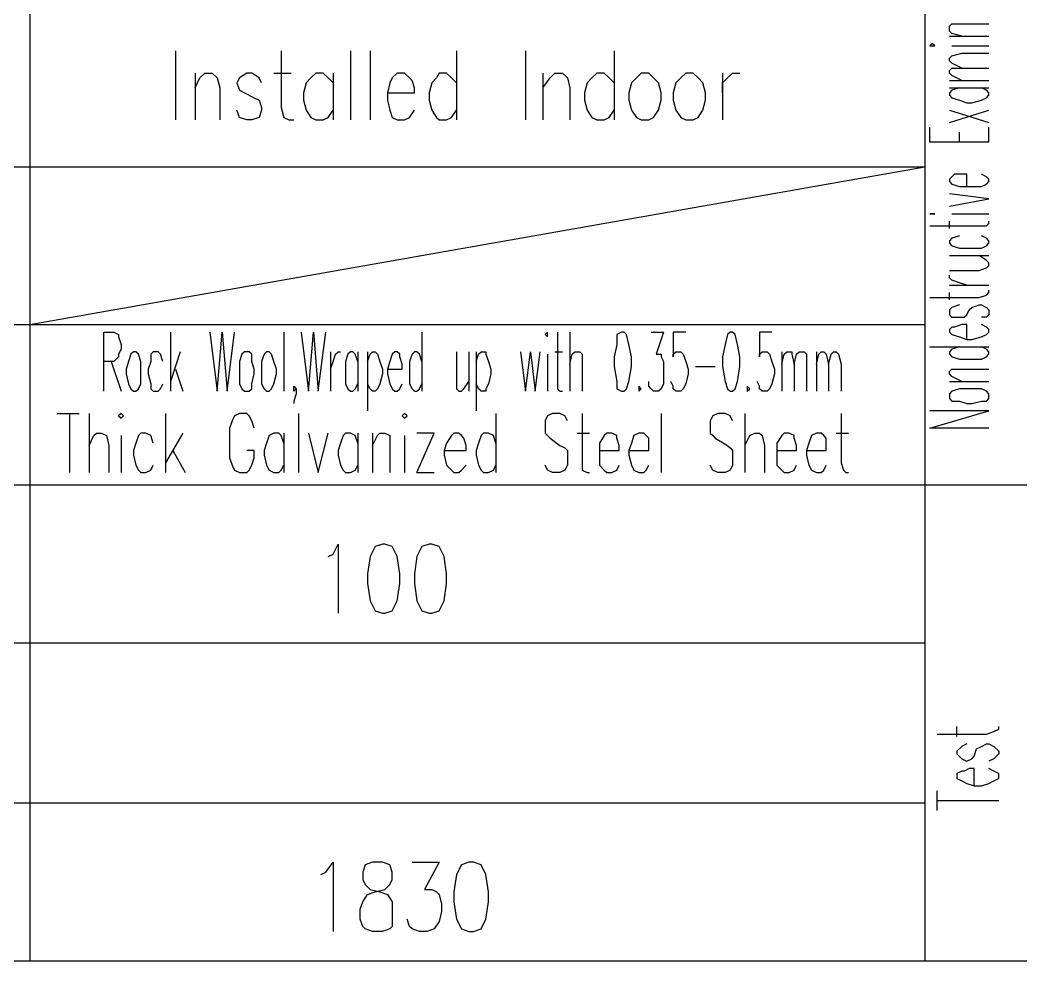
# Model space of a CAD drawing. Extents: x 0.3 to 16.2, y 0.3 to 22.9.
# Drawn here: x 12.34 to 13.693, y 17.683 to 18.955 of the extents above; entities that cross this region are included whole.
import ezdxf

# ---------------------------------------------------------------- set-up
doc = ezdxf.new("R2010")
doc.units = 0
doc.header["$MEASUREMENT"] = 0
doc.linetypes.add('AUSGEZOGEN', pattern=[0])
doc.layers.get('0').update_dxf_attribs({"linetype": 'AUSGEZOGEN'})

msp = doc.modelspace()

# ---------------------------------------------------------------- linework, layer by layer
for points in [[(13.5633, 22.4133), (13.5633, 17.6833)], [(12.3533, 22.2), (12.3533, 17.6833)], [(13.6133, 18.9333), (13.6, 18.9367), (13.6, 18.9367), (13.5967, 18.94), (13.5967, 18.94), (13.5967, 18.9467), (13.5967, 18.9467), (13.6, 18.95), (13.6, 18.95), (13.65, 18.95)], [(13.5967, 18.9333), (13.65, 18.9333)], [(13.5733, 18.92), (13.5767, 18.92), (13.5767, 18.92), (13.5733, 18.9233), (13.5733, 18.9233), (13.57, 18.92), (13.57, 18.92), (13.5733, 18.92), (13.5733, 18.92)], [(13.6, 18.92), (13.65, 18.92)], [(12.55, 18.9133), (12.55, 18.82)], [(12.6933, 18.9133), (12.6933, 18.8367), (12.6933, 18.8367), (12.6967, 18.8233), (12.6967, 18.8233), (12.7033, 18.82), (12.7033, 18.82), (12.71, 18.82)], [(12.7867, 18.9133), (12.7867, 18.82)], [(12.8133, 18.9133), (12.8133, 18.82)], [(12.93, 18.9133), (12.93, 18.82)], [(13.0233, 18.9133), (13.0233, 18.82)], [(13.1433, 18.9133), (13.1433, 18.82)], [(13.6133, 18.89), (13.6, 18.8967), (13.6, 18.8967), (13.5967, 18.9), (13.5967, 18.9), (13.5967, 18.9033), (13.5967, 18.9033), (13.6, 18.9067), (13.6, 18.9067), (13.6133, 18.91), (13.6133, 18.91), (13.65, 18.91)], [(12.5767, 18.8833), (12.5767, 18.82)], [(12.5767, 18.8633), (12.5833, 18.8767), (12.5833, 18.8767), (12.59, 18.8833), (12.59, 18.8833), (12.6, 18.8833), (12.6, 18.8833), (12.6067, 18.8767), (12.6067, 18.8767), (12.61, 18.8633), (12.61, 18.8633), (12.61, 18.82)], [(12.6667, 18.87), (12.6633, 18.8767), (12.6633, 18.8767), (12.6533, 18.8833), (12.6533, 18.8833), (12.6467, 18.8833), (12.6467, 18.8833), (12.6367, 18.8767), (12.6367, 18.8767), (12.6333, 18.87), (12.6333, 18.87), (12.6367, 18.86), (12.6367, 18.86), (12.6433, 18.8567), (12.6433, 18.8567), (12.6567, 18.85), (12.6567, 18.85), (12.6633, 18.8467), (12.6633, 18.8467), (12.6667, 18.8367), (12.6667, 18.8367), (12.6667, 18.8333), (12.6667, 18.8333), (12.6633, 18.8233), (12.6633, 18.8233), (12.6533, 18.82), (12.6533, 18.82), (12.6467, 18.82), (12.6467, 18.82), (12.6367, 18.8233), (12.6367, 18.8233), (12.6333, 18.8333)], [(12.6833, 18.8833), (12.7067, 18.8833)], [(12.7633, 18.87), (12.7567, 18.8767), (12.7567, 18.8767), (12.75, 18.8833), (12.75, 18.8833), (12.74, 18.8833), (12.74, 18.8833), (12.7333, 18.8767), (12.7333, 18.8767), (12.7267, 18.87), (12.7267, 18.87), (12.7233, 18.8567), (12.7233, 18.8567), (12.7233, 18.8467), (12.7233, 18.8467), (12.7267, 18.8333), (12.7267, 18.8333), (12.7333, 18.8233), (12.7333, 18.8233), (12.74, 18.82), (12.74, 18.82), (12.75, 18.82), (12.75, 18.82), (12.7567, 18.8233), (12.7567, 18.8233), (12.7633, 18.8333)], [(12.7633, 18.8833), (12.7633, 18.82)], [(12.8367, 18.8567), (12.8733, 18.8567), (12.8733, 18.8567), (12.8733, 18.8633), (12.8733, 18.8633), (12.87, 18.8733), (12.87, 18.8733), (12.8667, 18.8767), (12.8667, 18.8767), (12.86, 18.8833), (12.86, 18.8833), (12.85, 18.8833), (12.85, 18.8833), (12.8433, 18.8767), (12.8433, 18.8767), (12.84, 18.87), (12.84, 18.87), (12.8367, 18.8567), (12.8367, 18.8567), (12.8367, 18.8467), (12.8367, 18.8467), (12.84, 18.8333), (12.84, 18.8333), (12.8433, 18.8233), (12.8433, 18.8233), (12.85, 18.82), (12.85, 18.82), (12.86, 18.82), (12.86, 18.82), (12.8667, 18.8233), (12.8667, 18.8233), (12.8733, 18.8333)], [(12.93, 18.87), (12.9233, 18.8767), (12.9233, 18.8767), (12.9167, 18.8833), (12.9167, 18.8833), (12.9067, 18.8833), (12.9067, 18.8833), (12.9033, 18.8767), (12.9033, 18.8767), (12.8967, 18.87), (12.8967, 18.87), (12.8933, 18.8567), (12.8933, 18.8567), (12.8933, 18.8467), (12.8933, 18.8467), (12.8967, 18.8333), (12.8967, 18.8333), (12.9033, 18.8233), (12.9033, 18.8233), (12.9067, 18.82), (12.9067, 18.82), (12.9167, 18.82), (12.9167, 18.82), (12.9233, 18.8233), (12.9233, 18.8233), (12.93, 18.8333)], [(13.0467, 18.8833), (13.0467, 18.82)], [(13.0467, 18.8633), (13.0567, 18.8767), (13.0567, 18.8767), (13.0633, 18.8833), (13.0633, 18.8833), (13.0733, 18.8833), (13.0733, 18.8833), (13.08, 18.8767), (13.08, 18.8767), (13.0833, 18.8633), (13.0833, 18.8633), (13.0833, 18.82)], [(13.1433, 18.87), (13.1367, 18.8767), (13.1367, 18.8767), (13.13, 18.8833), (13.13, 18.8833), (13.12, 18.8833), (13.12, 18.8833), (13.1133, 18.8767), (13.1133, 18.8767), (13.1067, 18.87), (13.1067, 18.87), (13.1033, 18.8567), (13.1033, 18.8567), (13.1033, 18.8467), (13.1033, 18.8467), (13.1067, 18.8333), (13.1067, 18.8333), (13.1133, 18.8233), (13.1133, 18.8233), (13.12, 18.82), (13.12, 18.82), (13.13, 18.82), (13.13, 18.82), (13.1367, 18.8233), (13.1367, 18.8233), (13.1433, 18.8333)], [(13.18, 18.8833), (13.1733, 18.8767), (13.1733, 18.8767), (13.1667, 18.87), (13.1667, 18.87), (13.1633, 18.8567), (13.1633, 18.8567), (13.1633, 18.8467), (13.1633, 18.8467), (13.1667, 18.8333), (13.1667, 18.8333), (13.1733, 18.8233), (13.1733, 18.8233), (13.18, 18.82), (13.18, 18.82), (13.19, 18.82), (13.19, 18.82), (13.1967, 18.8233), (13.1967, 18.8233), (13.2033, 18.8333), (13.2033, 18.8333), (13.2067, 18.8467), (13.2067, 18.8467), (13.2067, 18.8567), (13.2067, 18.8567), (13.2033, 18.87), (13.2033, 18.87), (13.1967, 18.8767), (13.1967, 18.8767), (13.19, 18.8833), (13.19, 18.8833), (13.18, 18.8833), (13.18, 18.8833)], [(13.24, 18.8833), (13.2333, 18.8767), (13.2333, 18.8767), (13.2267, 18.87), (13.2267, 18.87), (13.2233, 18.8567), (13.2233, 18.8567), (13.2233, 18.8467), (13.2233, 18.8467), (13.2267, 18.8333), (13.2267, 18.8333), (13.2333, 18.8233), (13.2333, 18.8233), (13.24, 18.82), (13.24, 18.82), (13.25, 18.82), (13.25, 18.82), (13.2567, 18.8233), (13.2567, 18.8233), (13.2633, 18.8333), (13.2633, 18.8333), (13.2667, 18.8467), (13.2667, 18.8467), (13.2667, 18.8567), (13.2667, 18.8567), (13.2633, 18.87), (13.2633, 18.87), (13.2567, 18.8767), (13.2567, 18.8767), (13.25, 18.8833), (13.25, 18.8833), (13.24, 18.8833), (13.24, 18.8833)], [(13.29, 18.8833), (13.29, 18.82)], [(13.29, 18.8567), (13.29, 18.87), (13.29, 18.87), (13.2967, 18.8767), (13.2967, 18.8767), (13.3033, 18.8833), (13.3033, 18.8833), (13.3133, 18.8833)], [(13.6133, 18.8733), (13.6, 18.88), (13.6, 18.88), (13.5967, 18.8833), (13.5967, 18.8833), (13.5967, 18.8867), (13.5967, 18.8867), (13.6, 18.89), (13.6, 18.89), (13.65, 18.89)], [(13.5967, 18.8733), (13.65, 18.8733)], [(13.5967, 18.8633), (13.65, 18.8633)], [(13.61, 18.8633), (13.6, 18.86), (13.6, 18.86), (13.5967, 18.8567), (13.5967, 18.8567), (13.5967, 18.8533), (13.5967, 18.8533), (13.6, 18.85), (13.6, 18.85), (13.61, 18.8467), (13.61, 18.8467), (13.62, 18.8433), (13.62, 18.8433), (13.6267, 18.8433), (13.6267, 18.8433), (13.64, 18.8467), (13.64, 18.8467), (13.6467, 18.85), (13.6467, 18.85), (13.65, 18.8533), (13.65, 18.8533), (13.65, 18.8567), (13.65, 18.8567), (13.6467, 18.86), (13.6467, 18.86), (13.64, 18.8633)], [(13.5967, 18.8167), (13.65, 18.8333)], [(13.5967, 18.8333), (13.65, 18.8167)], [(13.65, 18.79), (13.57, 18.79), (13.57, 18.79), (13.57, 18.81)], [(13.61, 18.79), (13.61, 18.8033)], [(13.65, 18.79), (13.65, 18.81)], [(11.1433, 18.7567), (13.5633, 18.7567)], [(12.3533, 18.5433), (13.5633, 18.7567)], [(13.62, 18.73), (13.62, 18.7467), (13.62, 18.7467), (13.6133, 18.7467), (13.6133, 18.7467), (13.6033, 18.7467), (13.6033, 18.7467), (13.6, 18.7433), (13.6, 18.7433), (13.5967, 18.74), (13.5967, 18.74), (13.5967, 18.7367), (13.5967, 18.7367), (13.6, 18.7333), (13.6, 18.7333), (13.61, 18.73), (13.61, 18.73), (13.64, 18.73), (13.64, 18.73), (13.6467, 18.7333), (13.6467, 18.7333), (13.65, 18.7367), (13.65, 18.7367), (13.65, 18.74), (13.65, 18.74), (13.6467, 18.7433), (13.6467, 18.7433), (13.64, 18.7467)], [(13.5967, 18.7033), (13.65, 18.7133), (13.65, 18.7133), (13.5967, 18.72)], [(13.5733, 18.6933), (13.5767, 18.6933), (13.5767, 18.6933), (13.5733, 18.6933), (13.5733, 18.6933), (13.57, 18.6933), (13.57, 18.6933), (13.5733, 18.6933), (13.5733, 18.6933)], [(13.6, 18.6933), (13.65, 18.6933)], [(13.57, 18.6767), (13.6467, 18.6767), (13.6467, 18.6767), (13.65, 18.68), (13.65, 18.68), (13.65, 18.6833)], [(13.5967, 18.6733), (13.5967, 18.6833)], [(13.61, 18.6633), (13.6, 18.66), (13.6, 18.66), (13.5967, 18.6567), (13.5967, 18.6567), (13.5967, 18.6533), (13.5967, 18.6533), (13.6, 18.65), (13.6, 18.65), (13.61, 18.6467), (13.61, 18.6467), (13.64, 18.6467), (13.64, 18.6467), (13.6467, 18.65), (13.6467, 18.65), (13.65, 18.6533), (13.65, 18.6533), (13.65, 18.6567), (13.65, 18.6567), (13.6467, 18.66), (13.6467, 18.66), (13.64, 18.6633)], [(13.5967, 18.6167), (13.6367, 18.6167), (13.6367, 18.6167), (13.6467, 18.62), (13.6467, 18.62), (13.65, 18.6233), (13.65, 18.6233), (13.65, 18.6267), (13.65, 18.6267), (13.6467, 18.63), (13.6467, 18.63), (13.6367, 18.6367)], [(13.5967, 18.6367), (13.65, 18.6367)], [(13.62, 18.5967), (13.61, 18.6), (13.61, 18.6), (13.6, 18.6033), (13.6, 18.6033), (13.5967, 18.6067), (13.5967, 18.6067), (13.5967, 18.61)], [(13.5967, 18.5967), (13.65, 18.5967)], [(13.57, 18.58), (13.6367, 18.58), (13.6367, 18.58), (13.6467, 18.5833), (13.6467, 18.5833), (13.65, 18.5867), (13.65, 18.5867), (13.65, 18.59)], [(13.5967, 18.5767), (13.5967, 18.5867)], [(13.61, 18.57), (13.6, 18.5667), (13.6, 18.5667), (13.5967, 18.5633), (13.5967, 18.5633), (13.5967, 18.5567), (13.5967, 18.5567), (13.6, 18.5533), (13.6, 18.5533), (13.6167, 18.5533), (13.6167, 18.5533), (13.62, 18.5567), (13.62, 18.5567), (13.6233, 18.5633), (13.6233, 18.5633), (13.6267, 18.5667), (13.6267, 18.5667), (13.6367, 18.57), (13.6367, 18.57), (13.64, 18.57), (13.64, 18.57), (13.6467, 18.5667), (13.6467, 18.5667), (13.65, 18.5633), (13.65, 18.5633), (13.65, 18.5567), (13.65, 18.5567), (13.6467, 18.5533), (13.6467, 18.5533), (13.64, 18.5533)], [(11.1433, 18.5433), (13.5633, 18.5433)], [(13.62, 18.5233), (13.62, 18.5433), (13.62, 18.5433), (13.6133, 18.5433), (13.6133, 18.5433), (13.6033, 18.54), (13.6033, 18.54), (13.6, 18.54), (13.6, 18.54), (13.5967, 18.5367), (13.5967, 18.5367), (13.5967, 18.5333), (13.5967, 18.5333), (13.6, 18.53), (13.6, 18.53), (13.61, 18.5267), (13.61, 18.5267), (13.62, 18.5233), (13.62, 18.5233), (13.6267, 18.5233), (13.6267, 18.5233), (13.64, 18.5267), (13.64, 18.5267), (13.6467, 18.53), (13.6467, 18.53), (13.65, 18.5333), (13.65, 18.5333), (13.65, 18.5367), (13.65, 18.5367), (13.6467, 18.54), (13.6467, 18.54), (13.64, 18.5433)], [(12.4533, 18.4533), (12.4533, 18.5333), (12.4533, 18.5333), (12.4667, 18.5333), (12.4667, 18.5333), (12.4733, 18.53), (12.4733, 18.53), (12.4733, 18.5267), (12.4733, 18.5267), (12.4767, 18.5167), (12.4767, 18.5167), (12.4767, 18.51), (12.4767, 18.51), (12.4733, 18.5033), (12.4733, 18.5033), (12.4733, 18.5), (12.4733, 18.5), (12.4667, 18.4933), (12.4667, 18.4933), (12.4533, 18.4933)], [(12.5433, 18.5333), (12.5433, 18.4533)], [(12.5967, 18.5333), (12.6067, 18.4533), (12.6067, 18.4533), (12.6133, 18.5333), (12.6133, 18.5333), (12.62, 18.4533), (12.62, 18.4533), (12.63, 18.5333)], [(12.6967, 18.5333), (12.6967, 18.4533)], [(12.72, 18.5333), (12.73, 18.4533), (12.73, 18.4533), (12.7367, 18.5333), (12.7367, 18.5333), (12.7433, 18.4533), (12.7433, 18.4533), (12.7533, 18.5333)], [(12.8833, 18.5333), (12.8833, 18.4533)], [(13.05, 18.53), (13.0533, 18.5267), (13.0533, 18.5267), (13.0533, 18.5333), (13.0533, 18.5333), (13.05, 18.53), (13.05, 18.53)], [(13.0667, 18.5333), (13.0667, 18.4567), (13.0667, 18.4567), (13.07, 18.4533), (13.07, 18.4533), (13.0733, 18.4533)], [(13.0833, 18.5333), (13.0833, 18.4533)], [(13.1533, 18.5333), (13.1467, 18.53), (13.1467, 18.53), (13.1467, 18.5167), (13.1467, 18.5167), (13.1433, 18.5), (13.1433, 18.5), (13.1433, 18.4867), (13.1433, 18.4867), (13.1467, 18.4667), (13.1467, 18.4667), (13.1467, 18.4567), (13.1467, 18.4567), (13.1533, 18.4533), (13.1533, 18.4533), (13.1567, 18.4533), (13.1567, 18.4533), (13.16, 18.4567), (13.16, 18.4567), (13.1633, 18.4667), (13.1633, 18.4667), (13.1667, 18.4867), (13.1667, 18.4867), (13.1667, 18.5), (13.1667, 18.5), (13.1633, 18.5167), (13.1633, 18.5167), (13.16, 18.53), (13.16, 18.53), (13.1567, 18.5333), (13.1567, 18.5333), (13.1533, 18.5333), (13.1533, 18.5333)], [(13.1933, 18.5333), (13.21, 18.5333), (13.21, 18.5333), (13.2, 18.5033), (13.2, 18.5033), (13.2067, 18.5033), (13.2067, 18.5033), (13.2067, 18.5), (13.2067, 18.5), (13.21, 18.4933), (13.21, 18.4933), (13.21, 18.4633), (13.21, 18.4633), (13.2067, 18.4567), (13.2067, 18.4567), (13.2033, 18.4533), (13.2033, 18.4533), (13.1967, 18.4533), (13.1967, 18.4533), (13.1933, 18.4567), (13.1933, 18.4567), (13.19, 18.46), (13.19, 18.46), (13.19, 18.4667)], [(13.24, 18.5333), (13.2233, 18.5333), (13.2233, 18.5333), (13.2233, 18.5), (13.2233, 18.5), (13.2233, 18.5033), (13.2233, 18.5033), (13.2267, 18.5067), (13.2267, 18.5067), (13.2333, 18.5067), (13.2333, 18.5067), (13.2367, 18.5033), (13.2367, 18.5033), (13.24, 18.4933), (13.24, 18.4933), (13.2433, 18.4833), (13.2433, 18.4833), (13.2433, 18.4767), (13.2433, 18.4767), (13.24, 18.4633), (13.24, 18.4633), (13.2367, 18.4567), (13.2367, 18.4567), (13.2333, 18.4533), (13.2333, 18.4533), (13.2267, 18.4533), (13.2267, 18.4533), (13.2233, 18.4567), (13.2233, 18.4567), (13.2233, 18.46), (13.2233, 18.46), (13.22, 18.4667)], [(13.3, 18.5333), (13.2967, 18.53), (13.2967, 18.53), (13.2933, 18.5167), (13.2933, 18.5167), (13.29, 18.5), (13.29, 18.5), (13.29, 18.4867), (13.29, 18.4867), (13.2933, 18.4667), (13.2933, 18.4667), (13.2967, 18.4567), (13.2967, 18.4567), (13.3, 18.4533), (13.3, 18.4533), (13.3033, 18.4533), (13.3033, 18.4533), (13.3067, 18.4567), (13.3067, 18.4567), (13.31, 18.4667), (13.31, 18.4667), (13.3133, 18.4867), (13.3133, 18.4867), (13.3133, 18.5), (13.3133, 18.5), (13.31, 18.5167), (13.31, 18.5167), (13.3067, 18.53), (13.3067, 18.53), (13.3033, 18.5333), (13.3033, 18.5333), (13.3, 18.5333), (13.3, 18.5333)], [(13.3567, 18.5333), (13.34, 18.5333), (13.34, 18.5333), (13.34, 18.5), (13.34, 18.5), (13.34, 18.5033), (13.34, 18.5033), (13.3433, 18.5067), (13.3433, 18.5067), (13.35, 18.5067), (13.35, 18.5067), (13.3533, 18.5033), (13.3533, 18.5033), (13.3567, 18.4933), (13.3567, 18.4933), (13.36, 18.4833), (13.36, 18.4833), (13.36, 18.4767), (13.36, 18.4767), (13.3567, 18.4633), (13.3567, 18.4633), (13.3533, 18.4567), (13.3533, 18.4567), (13.35, 18.4533), (13.35, 18.4533), (13.3433, 18.4533), (13.3433, 18.4533), (13.34, 18.4567), (13.34, 18.4567), (13.34, 18.46), (13.34, 18.46), (13.3367, 18.4667)], [(12.4933, 18.5067), (12.49, 18.5033), (12.49, 18.5033), (12.4867, 18.4933), (12.4867, 18.4933), (12.4833, 18.4833), (12.4833, 18.4833), (12.4833, 18.4767), (12.4833, 18.4767), (12.4867, 18.4633), (12.4867, 18.4633), (12.49, 18.4567), (12.49, 18.4567), (12.4933, 18.4533), (12.4933, 18.4533), (12.4967, 18.4533), (12.4967, 18.4533), (12.5, 18.4567), (12.5, 18.4567), (12.5033, 18.4633), (12.5033, 18.4633), (12.5033, 18.4933), (12.5033, 18.4933), (12.5, 18.5033), (12.5, 18.5033), (12.4967, 18.5067), (12.4967, 18.5067), (12.4933, 18.5067), (12.4933, 18.5067)], [(12.5333, 18.4933), (12.53, 18.5033), (12.53, 18.5033), (12.5267, 18.5067), (12.5267, 18.5067), (12.52, 18.5067), (12.52, 18.5067), (12.5167, 18.5033), (12.5167, 18.5033), (12.5167, 18.4933), (12.5167, 18.4933), (12.5133, 18.4833), (12.5133, 18.4833), (12.5133, 18.4767), (12.5133, 18.4767), (12.5167, 18.4633), (12.5167, 18.4633), (12.5167, 18.4567), (12.5167, 18.4567), (12.52, 18.4533), (12.52, 18.4533), (12.5267, 18.4533), (12.5267, 18.4533), (12.53, 18.4567), (12.53, 18.4567), (12.5333, 18.4633)], [(12.5567, 18.5067), (12.5433, 18.4667)], [(12.6433, 18.5067), (12.64, 18.5033), (12.64, 18.5033), (12.6367, 18.4933), (12.6367, 18.4933), (12.6367, 18.4633), (12.6367, 18.4633), (12.64, 18.4567), (12.64, 18.4567), (12.6433, 18.4533), (12.6433, 18.4533), (12.65, 18.4533), (12.65, 18.4533), (12.6533, 18.4567), (12.6533, 18.4567), (12.6533, 18.4633), (12.6533, 18.4633), (12.6567, 18.4767), (12.6567, 18.4767), (12.6567, 18.4833), (12.6567, 18.4833), (12.6533, 18.4933), (12.6533, 18.4933), (12.6533, 18.5033), (12.6533, 18.5033), (12.65, 18.5067), (12.65, 18.5067), (12.6433, 18.5067), (12.6433, 18.5067)], [(12.6733, 18.5067), (12.67, 18.5033), (12.67, 18.5033), (12.6667, 18.4933), (12.6667, 18.4933), (12.6667, 18.4633), (12.6667, 18.4633), (12.67, 18.4567), (12.67, 18.4567), (12.6733, 18.4533), (12.6733, 18.4533), (12.6767, 18.4533), (12.6767, 18.4533), (12.68, 18.4567), (12.68, 18.4567), (12.6833, 18.4633), (12.6833, 18.4633), (12.6867, 18.4767), (12.6867, 18.4767), (12.6867, 18.4833), (12.6867, 18.4833), (12.6833, 18.4933), (12.6833, 18.4933), (12.68, 18.5033), (12.68, 18.5033), (12.6767, 18.5067), (12.6767, 18.5067), (12.6733, 18.5067), (12.6733, 18.5067)], [(12.76, 18.5067), (12.76, 18.4533)], [(12.76, 18.4833), (12.7633, 18.4933), (12.7633, 18.4933), (12.7667, 18.5033), (12.7667, 18.5033), (12.77, 18.5067), (12.77, 18.5067), (12.7733, 18.5067)], [(12.7967, 18.4933), (12.7933, 18.5033), (12.7933, 18.5033), (12.79, 18.5067), (12.79, 18.5067), (12.7867, 18.5067), (12.7867, 18.5067), (12.7833, 18.5033), (12.7833, 18.5033), (12.78, 18.4933), (12.78, 18.4933), (12.78, 18.4633), (12.78, 18.4633), (12.7833, 18.4567), (12.7833, 18.4567), (12.7867, 18.4533), (12.7867, 18.4533), (12.79, 18.4533), (12.79, 18.4533), (12.7933, 18.4567), (12.7933, 18.4567), (12.7967, 18.4633)], [(12.7967, 18.5067), (12.7967, 18.4533)], [(12.81, 18.5067), (12.81, 18.4267)], [(12.81, 18.4933), (12.8133, 18.5033), (12.8133, 18.5033), (12.8167, 18.5067), (12.8167, 18.5067), (12.82, 18.5067), (12.82, 18.5067), (12.8233, 18.5033), (12.8233, 18.5033), (12.8267, 18.4933), (12.8267, 18.4933), (12.83, 18.4833), (12.83, 18.4833), (12.83, 18.4767), (12.83, 18.4767), (12.8267, 18.4633), (12.8267, 18.4633), (12.8233, 18.4567), (12.8233, 18.4567), (12.82, 18.4533), (12.82, 18.4533), (12.8167, 18.4533), (12.8167, 18.4533), (12.8133, 18.4567), (12.8133, 18.4567), (12.81, 18.4633)], [(12.8367, 18.4833), (12.8567, 18.4833), (12.8567, 18.4833), (12.8567, 18.49), (12.8567, 18.49), (12.8533, 18.5), (12.8533, 18.5), (12.8533, 18.5033), (12.8533, 18.5033), (12.85, 18.5067), (12.85, 18.5067), (12.8467, 18.5067), (12.8467, 18.5067), (12.8433, 18.5033), (12.8433, 18.5033), (12.84, 18.4933), (12.84, 18.4933), (12.8367, 18.4833), (12.8367, 18.4833), (12.8367, 18.4767), (12.8367, 18.4767), (12.84, 18.4633), (12.84, 18.4633), (12.8433, 18.4567), (12.8433, 18.4567), (12.8467, 18.4533), (12.8467, 18.4533), (12.85, 18.4533), (12.85, 18.4533), (12.8533, 18.4567), (12.8533, 18.4567), (12.8567, 18.4633)], [(12.8833, 18.4933), (12.88, 18.5033), (12.88, 18.5033), (12.8767, 18.5067), (12.8767, 18.5067), (12.8733, 18.5067), (12.8733, 18.5067), (12.87, 18.5033), (12.87, 18.5033), (12.8667, 18.4933), (12.8667, 18.4933), (12.8667, 18.4633), (12.8667, 18.4633), (12.87, 18.4567), (12.87, 18.4567), (12.8733, 18.4533), (12.8733, 18.4533), (12.8767, 18.4533), (12.8767, 18.4533), (12.88, 18.4567), (12.88, 18.4567), (12.8833, 18.4633)], [(12.93, 18.5067), (12.93, 18.4567), (12.93, 18.4567), (12.9333, 18.4533), (12.9333, 18.4533), (12.9367, 18.4533), (12.9367, 18.4533), (12.94, 18.4567), (12.94, 18.4567), (12.9467, 18.4667)], [(12.9467, 18.5067), (12.9467, 18.4533)], [(12.9567, 18.5067), (12.9567, 18.4267)], [(12.9567, 18.4933), (12.96, 18.5033), (12.96, 18.5033), (12.9633, 18.5067), (12.9633, 18.5067), (12.97, 18.5067), (12.97, 18.5067), (12.97, 18.5033), (12.97, 18.5033), (12.9733, 18.4933), (12.9733, 18.4933), (12.9767, 18.4833), (12.9767, 18.4833), (12.9767, 18.4767), (12.9767, 18.4767), (12.9733, 18.4633), (12.9733, 18.4633), (12.97, 18.4567), (12.97, 18.4567), (12.97, 18.4533), (12.97, 18.4533), (12.9633, 18.4533), (12.9633, 18.4533), (12.96, 18.4567), (12.96, 18.4567), (12.9567, 18.4633)], [(13.0167, 18.5067), (13.0233, 18.4533), (13.0233, 18.4533), (13.03, 18.5067), (13.03, 18.5067), (13.0367, 18.4533), (13.0367, 18.4533), (13.0433, 18.5067)], [(13.0533, 18.5033), (13.0533, 18.4533)], [(13.0633, 18.5067), (13.0733, 18.5067)], [(13.0833, 18.49), (13.0867, 18.5033), (13.0867, 18.5033), (13.09, 18.5067), (13.09, 18.5067), (13.0967, 18.5067), (13.0967, 18.5067), (13.1, 18.5033), (13.1, 18.5033), (13.1, 18.4533)], [(13.37, 18.5067), (13.37, 18.4533)], [(13.37, 18.49), (13.3733, 18.5033), (13.3733, 18.5033), (13.3767, 18.5067), (13.3767, 18.5067), (13.3833, 18.5067), (13.3833, 18.5067), (13.3833, 18.5033), (13.3833, 18.5033), (13.3867, 18.49), (13.3867, 18.49), (13.3867, 18.4533)], [(13.3867, 18.49), (13.39, 18.5033), (13.39, 18.5033), (13.3933, 18.5067), (13.3933, 18.5067), (13.4, 18.5067), (13.4, 18.5067), (13.4033, 18.5033), (13.4033, 18.5033), (13.4033, 18.4533)], [(13.4167, 18.5067), (13.4167, 18.4533)], [(13.4167, 18.49), (13.42, 18.5033), (13.42, 18.5033), (13.4233, 18.5067), (13.4233, 18.5067), (13.4267, 18.5067), (13.4267, 18.5067), (13.43, 18.5033), (13.43, 18.5033), (13.4333, 18.49), (13.4333, 18.49), (13.4333, 18.4533)], [(13.4333, 18.49), (13.4367, 18.5033), (13.4367, 18.5033), (13.44, 18.5067), (13.44, 18.5067), (13.4433, 18.5067), (13.4433, 18.5067), (13.4467, 18.5033), (13.4467, 18.5033), (13.45, 18.49), (13.45, 18.49), (13.45, 18.4533)], [(13.57, 18.5133), (13.65, 18.5133)], [(13.61, 18.5133), (13.6, 18.51), (13.6, 18.51), (13.5967, 18.5067), (13.5967, 18.5067), (13.5967, 18.5033), (13.5967, 18.5033), (13.6, 18.5), (13.6, 18.5), (13.61, 18.4967), (13.61, 18.4967), (13.64, 18.4967), (13.64, 18.4967), (13.6467, 18.5), (13.6467, 18.5), (13.65, 18.5033), (13.65, 18.5033), (13.65, 18.5067), (13.65, 18.5067), (13.6467, 18.51), (13.6467, 18.51), (13.64, 18.5133)], [(12.4633, 18.4933), (12.4767, 18.4533)], [(13.2533, 18.4867), (13.28, 18.4867)], [(12.55, 18.4833), (12.56, 18.4533)], [(13.6133, 18.4667), (13.6, 18.4733), (13.6, 18.4733), (13.5967, 18.4767), (13.5967, 18.4767), (13.5967, 18.48), (13.5967, 18.48), (13.6, 18.4833), (13.6, 18.4833), (13.65, 18.4833)], [(12.7133, 18.4567), (12.71, 18.4533), (12.71, 18.4533), (12.71, 18.46), (12.71, 18.46), (12.7133, 18.4567), (12.7133, 18.4567), (12.7133, 18.45), (12.7133, 18.45), (12.71, 18.44), (12.71, 18.44), (12.71, 18.4367)], [(13.1767, 18.46), (13.1767, 18.4533), (13.1767, 18.4533), (13.18, 18.4567), (13.18, 18.4567), (13.1767, 18.46), (13.1767, 18.46)], [(13.3233, 18.46), (13.3233, 18.4533), (13.3233, 18.4533), (13.3267, 18.4567), (13.3267, 18.4567), (13.3233, 18.46), (13.3233, 18.46)], [(13.5967, 18.4667), (13.65, 18.4667)], [(13.5967, 18.4433), (13.6, 18.44), (13.6, 18.44), (13.61, 18.44), (13.61, 18.44), (13.62, 18.4367), (13.62, 18.4367), (13.6267, 18.4367), (13.6267, 18.4367), (13.64, 18.44), (13.64, 18.44), (13.6467, 18.44), (13.6467, 18.44), (13.65, 18.4433), (13.65, 18.4433), (13.65, 18.45), (13.65, 18.45), (13.6467, 18.4533), (13.6467, 18.4533), (13.64, 18.4567), (13.64, 18.4567), (13.61, 18.4567), (13.61, 18.4567), (13.6, 18.4533), (13.6, 18.4533), (13.5967, 18.45), (13.5967, 18.45), (13.5967, 18.4433), (13.5967, 18.4433)], [(12.39, 18.4233), (12.42, 18.4233)], [(12.4067, 18.4233), (12.4067, 18.3433)], [(12.4333, 18.4233), (12.4333, 18.3433)], [(12.4733, 18.42), (12.4767, 18.4167), (12.4767, 18.4167), (12.48, 18.42), (12.48, 18.42), (12.4767, 18.4233), (12.4767, 18.4233), (12.4733, 18.42), (12.4733, 18.42)], [(12.5367, 18.4233), (12.5367, 18.3433)], [(12.6567, 18.4033), (12.6533, 18.4133), (12.6533, 18.4133), (12.65, 18.42), (12.65, 18.42), (12.6467, 18.4233), (12.6467, 18.4233), (12.6367, 18.4233), (12.6367, 18.4233), (12.63, 18.42), (12.63, 18.42), (12.6267, 18.4133), (12.6267, 18.4133), (12.6233, 18.4033), (12.6233, 18.4033), (12.6233, 18.3633), (12.6233, 18.3633), (12.6267, 18.3533), (12.6267, 18.3533), (12.63, 18.3467), (12.63, 18.3467), (12.6367, 18.3433), (12.6367, 18.3433), (12.6467, 18.3433), (12.6467, 18.3433), (12.65, 18.3467), (12.65, 18.3467), (12.6533, 18.3533), (12.6533, 18.3533), (12.6567, 18.3633), (12.6567, 18.3633), (12.6567, 18.3733), (12.6567, 18.3733), (12.6467, 18.3733)], [(12.7167, 18.4233), (12.7167, 18.3433)], [(12.8567, 18.42), (12.86, 18.4167), (12.86, 18.4167), (12.8633, 18.42), (12.8633, 18.42), (12.86, 18.4233), (12.86, 18.4233), (12.8567, 18.42), (12.8567, 18.42)], [(12.9833, 18.4233), (12.9833, 18.3433)], [(13.08, 18.4133), (13.0767, 18.42), (13.0767, 18.42), (13.07, 18.4233), (13.07, 18.4233), (13.06, 18.4233), (13.06, 18.4233), (13.0533, 18.42), (13.0533, 18.42), (13.05, 18.4133), (13.05, 18.4133), (13.05, 18.3967), (13.05, 18.3967), (13.0533, 18.3933), (13.0533, 18.3933), (13.0567, 18.39), (13.0567, 18.39), (13.07, 18.38), (13.07, 18.38), (13.0767, 18.3767), (13.0767, 18.3767), (13.08, 18.3733), (13.08, 18.3733), (13.08, 18.3533), (13.08, 18.3533), (13.0767, 18.3467), (13.0767, 18.3467), (13.07, 18.3433), (13.07, 18.3433), (13.06, 18.3433), (13.06, 18.3433), (13.0533, 18.3467), (13.0533, 18.3467), (13.05, 18.3533)], [(13.1, 18.4233), (13.1, 18.3467), (13.1, 18.3467), (13.1067, 18.3433), (13.1067, 18.3433), (13.11, 18.3433)], [(13.2067, 18.4233), (13.2067, 18.3433)], [(13.3033, 18.4133), (13.3, 18.42), (13.3, 18.42), (13.2933, 18.4233), (13.2933, 18.4233), (13.2833, 18.4233), (13.2833, 18.4233), (13.2767, 18.42), (13.2767, 18.42), (13.2733, 18.4133), (13.2733, 18.4133), (13.2733, 18.3967), (13.2733, 18.3967), (13.2767, 18.3933), (13.2767, 18.3933), (13.28, 18.39), (13.28, 18.39), (13.2967, 18.38), (13.2967, 18.38), (13.3, 18.3767), (13.3, 18.3767), (13.3033, 18.3733), (13.3033, 18.3733), (13.3033, 18.3533), (13.3033, 18.3533), (13.3, 18.3467), (13.3, 18.3467), (13.2933, 18.3433), (13.2933, 18.3433), (13.2833, 18.3433), (13.2833, 18.3433), (13.2767, 18.3467), (13.2767, 18.3467), (13.2733, 18.3533)], [(13.32, 18.4233), (13.32, 18.3433)], [(13.45, 18.4233), (13.45, 18.3567), (13.45, 18.3567), (13.4533, 18.3467), (13.4533, 18.3467), (13.4567, 18.3433), (13.4567, 18.3433), (13.46, 18.3433)], [(13.65, 18.4033), (13.57, 18.4033), (13.57, 18.4033), (13.65, 18.4267), (13.65, 18.4267), (13.57, 18.4267)], [(12.4333, 18.38), (12.44, 18.3933), (12.44, 18.3933), (12.4433, 18.3967), (12.4433, 18.3967), (12.45, 18.3967), (12.45, 18.3967), (12.4567, 18.3933), (12.4567, 18.3933), (12.46, 18.38), (12.46, 18.38), (12.46, 18.3433)], [(12.4767, 18.3933), (12.4767, 18.3433)], [(12.52, 18.3833), (12.5167, 18.3933), (12.5167, 18.3933), (12.51, 18.3967), (12.51, 18.3967), (12.5033, 18.3967), (12.5033, 18.3967), (12.5, 18.3933), (12.5, 18.3933), (12.4967, 18.3833), (12.4967, 18.3833), (12.4933, 18.3733), (12.4933, 18.3733), (12.4933, 18.3667), (12.4933, 18.3667), (12.4967, 18.3533), (12.4967, 18.3533), (12.5, 18.3467), (12.5, 18.3467), (12.5033, 18.3433), (12.5033, 18.3433), (12.51, 18.3433), (12.51, 18.3433), (12.5167, 18.3467), (12.5167, 18.3467), (12.52, 18.3533)], [(12.56, 18.3967), (12.5367, 18.3567)], [(12.6967, 18.3833), (12.6933, 18.3933), (12.6933, 18.3933), (12.69, 18.3967), (12.69, 18.3967), (12.6833, 18.3967), (12.6833, 18.3967), (12.6767, 18.3933), (12.6767, 18.3933), (12.6733, 18.3833), (12.6733, 18.3833), (12.67, 18.3733), (12.67, 18.3733), (12.67, 18.3667), (12.67, 18.3667), (12.6733, 18.3533), (12.6733, 18.3533), (12.6767, 18.3467), (12.6767, 18.3467), (12.6833, 18.3433), (12.6833, 18.3433), (12.69, 18.3433), (12.69, 18.3433), (12.6933, 18.3467), (12.6933, 18.3467), (12.6967, 18.3533)], [(12.6967, 18.3967), (12.6967, 18.3433)], [(12.73, 18.3967), (12.7433, 18.3433), (12.7433, 18.3433), (12.7567, 18.3967)], [(12.7967, 18.3833), (12.7933, 18.3933), (12.7933, 18.3933), (12.7867, 18.3967), (12.7867, 18.3967), (12.78, 18.3967), (12.78, 18.3967), (12.7767, 18.3933), (12.7767, 18.3933), (12.7733, 18.3833), (12.7733, 18.3833), (12.77, 18.3733), (12.77, 18.3733), (12.77, 18.3667), (12.77, 18.3667), (12.7733, 18.3533), (12.7733, 18.3533), (12.7767, 18.3467), (12.7767, 18.3467), (12.78, 18.3433), (12.78, 18.3433), (12.7867, 18.3433), (12.7867, 18.3433), (12.7933, 18.3467), (12.7933, 18.3467), (12.7967, 18.3533)], [(12.7967, 18.3967), (12.7967, 18.3433)], [(12.8167, 18.3967), (12.8167, 18.3433)], [(12.8167, 18.38), (12.8233, 18.3933), (12.8233, 18.3933), (12.8267, 18.3967), (12.8267, 18.3967), (12.8333, 18.3967), (12.8333, 18.3967), (12.84, 18.3933), (12.84, 18.3933), (12.84, 18.3433)], [(12.86, 18.3933), (12.86, 18.3433)], [(12.8767, 18.3433), (12.9, 18.3967), (12.9, 18.3967), (12.8767, 18.3967)], [(12.9133, 18.3733), (12.9433, 18.3733), (12.9433, 18.3733), (12.9433, 18.38), (12.9433, 18.38), (12.94, 18.39), (12.94, 18.39), (12.9367, 18.3933), (12.9367, 18.3933), (12.9333, 18.3967), (12.9333, 18.3967), (12.9267, 18.3967), (12.9267, 18.3967), (12.9233, 18.3933), (12.9233, 18.3933), (12.9167, 18.3833), (12.9167, 18.3833), (12.9133, 18.3733), (12.9133, 18.3733), (12.9133, 18.3667), (12.9133, 18.3667), (12.9167, 18.3533), (12.9167, 18.3533), (12.9233, 18.3467), (12.9233, 18.3467), (12.9267, 18.3433), (12.9267, 18.3433), (12.9333, 18.3433), (12.9333, 18.3433), (12.9367, 18.3467), (12.9367, 18.3467), (12.9433, 18.3533)], [(12.9833, 18.3833), (12.98, 18.3933), (12.98, 18.3933), (12.9733, 18.3967), (12.9733, 18.3967), (12.9667, 18.3967), (12.9667, 18.3967), (12.9633, 18.3933), (12.9633, 18.3933), (12.96, 18.3833), (12.96, 18.3833), (12.9567, 18.3733), (12.9567, 18.3733), (12.9567, 18.3667), (12.9567, 18.3667), (12.96, 18.3533), (12.96, 18.3533), (12.9633, 18.3467), (12.9633, 18.3467), (12.9667, 18.3433), (12.9667, 18.3433), (12.9733, 18.3433), (12.9733, 18.3433), (12.98, 18.3467), (12.98, 18.3467), (12.9833, 18.3533)], [(13.0933, 18.3967), (13.11, 18.3967)], [(13.1233, 18.3733), (13.15, 18.3733), (13.15, 18.3733), (13.15, 18.38), (13.15, 18.38), (13.1467, 18.39), (13.1467, 18.39), (13.1467, 18.3933), (13.1467, 18.3933), (13.14, 18.3967), (13.14, 18.3967), (13.1333, 18.3967), (13.1333, 18.3967), (13.13, 18.3933), (13.13, 18.3933), (13.1233, 18.3833), (13.1233, 18.3833), (13.1233, 18.3533), (13.1233, 18.3533), (13.13, 18.3467), (13.13, 18.3467), (13.1333, 18.3433), (13.1333, 18.3433), (13.14, 18.3433), (13.14, 18.3433), (13.1467, 18.3467), (13.1467, 18.3467), (13.15, 18.3533)], [(13.1633, 18.3733), (13.19, 18.3733), (13.19, 18.3733), (13.19, 18.38), (13.19, 18.38), (13.19, 18.39), (13.19, 18.39), (13.1867, 18.3933), (13.1867, 18.3933), (13.1833, 18.3967), (13.1833, 18.3967), (13.1767, 18.3967), (13.1767, 18.3967), (13.17, 18.3933), (13.17, 18.3933), (13.1667, 18.3833), (13.1667, 18.3833), (13.1633, 18.3733), (13.1633, 18.3733), (13.1633, 18.3667), (13.1633, 18.3667), (13.1667, 18.3533), (13.1667, 18.3533), (13.17, 18.3467), (13.17, 18.3467), (13.1767, 18.3433), (13.1767, 18.3433), (13.1833, 18.3433), (13.1833, 18.3433), (13.1867, 18.3467), (13.1867, 18.3467), (13.19, 18.3533)], [(13.32, 18.38), (13.3267, 18.3933), (13.3267, 18.3933), (13.3333, 18.3967), (13.3333, 18.3967), (13.34, 18.3967), (13.34, 18.3967), (13.3433, 18.3933), (13.3433, 18.3933), (13.3467, 18.38), (13.3467, 18.38), (13.3467, 18.3433)], [(13.3633, 18.3733), (13.39, 18.3733), (13.39, 18.3733), (13.39, 18.38), (13.39, 18.38), (13.3867, 18.39), (13.3867, 18.39), (13.3867, 18.3933), (13.3867, 18.3933), (13.38, 18.3967), (13.38, 18.3967), (13.3733, 18.3967), (13.3733, 18.3967), (13.37, 18.3933), (13.37, 18.3933), (13.3633, 18.3833), (13.3633, 18.3833), (13.3633, 18.3533), (13.3633, 18.3533), (13.37, 18.3467), (13.37, 18.3467), (13.3733, 18.3433), (13.3733, 18.3433), (13.38, 18.3433), (13.38, 18.3433), (13.3867, 18.3467), (13.3867, 18.3467), (13.39, 18.3533)], [(13.4033, 18.3733), (13.43, 18.3733), (13.43, 18.3733), (13.43, 18.38), (13.43, 18.38), (13.43, 18.39), (13.43, 18.39), (13.4267, 18.3933), (13.4267, 18.3933), (13.4233, 18.3967), (13.4233, 18.3967), (13.4167, 18.3967), (13.4167, 18.3967), (13.41, 18.3933), (13.41, 18.3933), (13.4067, 18.3833), (13.4067, 18.3833), (13.4033, 18.3733), (13.4033, 18.3733), (13.4033, 18.3667), (13.4033, 18.3667), (13.4067, 18.3533), (13.4067, 18.3533), (13.41, 18.3467), (13.41, 18.3467), (13.4167, 18.3433), (13.4167, 18.3433), (13.4233, 18.3433), (13.4233, 18.3433), (13.4267, 18.3467), (13.4267, 18.3467), (13.43, 18.3533)], [(13.4433, 18.3967), (13.46, 18.3967)], [(12.5467, 18.3733), (12.5633, 18.3433)], [(12.8767, 18.3433), (12.9, 18.3433)], [(11.1433, 18.3267), (13.5633, 18.3267)], [(13.5633, 18.3267), (15.9833, 18.3267)], [(13.5633, 18.3267), (15.9833, 18.3267)], [(12.7567, 18.23), (12.7633, 18.2333), (12.7633, 18.2333), (12.77, 18.2467), (12.77, 18.2467), (12.77, 18.1533)], [(12.83, 18.2467), (12.82, 18.2433), (12.82, 18.2433), (12.8133, 18.23), (12.8133, 18.23), (12.81, 18.2067), (12.81, 18.2067), (12.81, 18.1933), (12.81, 18.1933), (12.8133, 18.17), (12.8133, 18.17), (12.82, 18.1567), (12.82, 18.1567), (12.83, 18.1533), (12.83, 18.1533), (12.8333, 18.1533), (12.8333, 18.1533), (12.8433, 18.1567), (12.8433, 18.1567), (12.85, 18.17), (12.85, 18.17), (12.8533, 18.1933), (12.8533, 18.1933), (12.8533, 18.2067), (12.8533, 18.2067), (12.85, 18.23), (12.85, 18.23), (12.8433, 18.2433), (12.8433, 18.2433), (12.8333, 18.2467), (12.8333, 18.2467), (12.83, 18.2467), (12.83, 18.2467)], [(12.8933, 18.2467), (12.8833, 18.2433), (12.8833, 18.2433), (12.8767, 18.23), (12.8767, 18.23), (12.8733, 18.2067), (12.8733, 18.2067), (12.8733, 18.1933), (12.8733, 18.1933), (12.8767, 18.17), (12.8767, 18.17), (12.8833, 18.1567), (12.8833, 18.1567), (12.8933, 18.1533), (12.8933, 18.1533), (12.8967, 18.1533), (12.8967, 18.1533), (12.9067, 18.1567), (12.9067, 18.1567), (12.9133, 18.17), (12.9133, 18.17), (12.9167, 18.1933), (12.9167, 18.1933), (12.9167, 18.2067), (12.9167, 18.2067), (12.9133, 18.23), (12.9133, 18.23), (12.9067, 18.2433), (12.9067, 18.2433), (12.8967, 18.2467), (12.8967, 18.2467), (12.8933, 18.2467), (12.8933, 18.2467)], [(11.1433, 18.1133), (13.5633, 18.1133)], [(13.58, 17.99), (13.6467, 17.99), (13.6467, 17.99), (13.6567, 17.9933), (13.6567, 17.9933), (13.6633, 17.9967), (13.6633, 17.9967), (13.6633, 18)], [(13.6067, 17.9867), (13.6067, 18)], [(13.62, 17.9767), (13.6133, 17.9733), (13.6133, 17.9733), (13.6067, 17.9667), (13.6067, 17.9667), (13.6067, 17.9633), (13.6067, 17.9633), (13.6133, 17.9567), (13.6133, 17.9567), (13.62, 17.9533), (13.62, 17.9533), (13.6267, 17.9567), (13.6267, 17.9567), (13.63, 17.96), (13.63, 17.96), (13.6333, 17.97), (13.6333, 17.97), (13.64, 17.9733), (13.64, 17.9733), (13.6467, 17.9767), (13.6467, 17.9767), (13.65, 17.9767), (13.65, 17.9767), (13.6567, 17.9733), (13.6567, 17.9733), (13.6633, 17.9667), (13.6633, 17.9667), (13.6633, 17.9633), (13.6633, 17.9633), (13.6567, 17.9567), (13.6567, 17.9567), (13.65, 17.9533)], [(13.63, 17.92), (13.63, 17.9433), (13.63, 17.9433), (13.6233, 17.9433), (13.6233, 17.9433), (13.6167, 17.94), (13.6167, 17.94), (13.6133, 17.94), (13.6133, 17.94), (13.6067, 17.9367), (13.6067, 17.9367), (13.6067, 17.93), (13.6067, 17.93), (13.6133, 17.9267), (13.6133, 17.9267), (13.62, 17.9233), (13.62, 17.9233), (13.63, 17.92), (13.63, 17.92), (13.64, 17.92), (13.64, 17.92), (13.65, 17.9233), (13.65, 17.9233), (13.6567, 17.9267), (13.6567, 17.9267), (13.6633, 17.93), (13.6633, 17.93), (13.6633, 17.9367), (13.6633, 17.9367), (13.6567, 17.94), (13.6567, 17.94), (13.65, 17.9433)], [(13.58, 17.8867), (13.58, 17.9133)], [(13.5633, 17.8967), (11.1433, 17.8967)], [(13.58, 17.9), (13.6633, 17.9)], [(12.7467, 17.8), (12.7533, 17.8033), (12.7533, 17.8033), (12.7633, 17.8167), (12.7633, 17.8167), (12.7633, 17.7233)], [(12.8167, 17.8167), (12.8067, 17.8133), (12.8067, 17.8133), (12.8033, 17.8033), (12.8033, 17.8033), (12.8033, 17.7933), (12.8033, 17.7933), (12.8067, 17.7867), (12.8067, 17.7867), (12.8133, 17.78), (12.8133, 17.78), (12.8267, 17.7767), (12.8267, 17.7767), (12.8367, 17.7733), (12.8367, 17.7733), (12.8433, 17.7633), (12.8433, 17.7633), (12.8433, 17.73), (12.8433, 17.73), (12.84, 17.7267), (12.84, 17.7267), (12.83, 17.7233), (12.83, 17.7233), (12.8167, 17.7233), (12.8167, 17.7233), (12.8067, 17.7267), (12.8067, 17.7267), (12.8033, 17.73), (12.8033, 17.73), (12.8, 17.74), (12.8, 17.74), (12.8, 17.7533), (12.8, 17.7533), (12.8033, 17.7633), (12.8033, 17.7633), (12.81, 17.7733), (12.81, 17.7733), (12.82, 17.7767), (12.82, 17.7767), (12.8333, 17.78), (12.8333, 17.78), (12.84, 17.7867), (12.84, 17.7867), (12.8433, 17.7933), (12.8433, 17.7933), (12.8433, 17.8033), (12.8433, 17.8033), (12.84, 17.8133), (12.84, 17.8133), (12.83, 17.8167), (12.83, 17.8167), (12.8167, 17.8167), (12.8167, 17.8167)], [(12.87, 17.8167), (12.9067, 17.8167), (12.9067, 17.8167), (12.8867, 17.78), (12.8867, 17.78), (12.8967, 17.78), (12.8967, 17.78), (12.9033, 17.7767), (12.9033, 17.7767), (12.9067, 17.7733), (12.9067, 17.7733), (12.91, 17.76), (12.91, 17.76), (12.91, 17.75), (12.91, 17.75), (12.9067, 17.7367), (12.9067, 17.7367), (12.9, 17.7267), (12.9, 17.7267), (12.89, 17.7233), (12.89, 17.7233), (12.88, 17.7233), (12.88, 17.7233), (12.87, 17.7267), (12.87, 17.7267), (12.8667, 17.73), (12.8667, 17.73), (12.8633, 17.74)], [(12.9467, 17.8167), (12.9367, 17.8133), (12.9367, 17.8133), (12.93, 17.8), (12.93, 17.8), (12.9267, 17.7767), (12.9267, 17.7767), (12.9267, 17.7633), (12.9267, 17.7633), (12.93, 17.74), (12.93, 17.74), (12.9367, 17.7267), (12.9367, 17.7267), (12.9467, 17.7233), (12.9467, 17.7233), (12.9533, 17.7233), (12.9533, 17.7233), (12.9633, 17.7267), (12.9633, 17.7267), (12.97, 17.74), (12.97, 17.74), (12.9733, 17.7633), (12.9733, 17.7633), (12.9733, 17.7767), (12.9733, 17.7767), (12.97, 17.8), (12.97, 17.8), (12.9633, 17.8133), (12.9633, 17.8133), (12.9533, 17.8167), (12.9533, 17.8167), (12.9467, 17.8167), (12.9467, 17.8167)], [(11.1433, 17.6833), (15.9833, 17.6833)], [(11.1433, 17.6833), (15.9833, 17.6833)]]:
    msp.add_lwpolyline(points)

doc.saveas('drawing.dxf')
